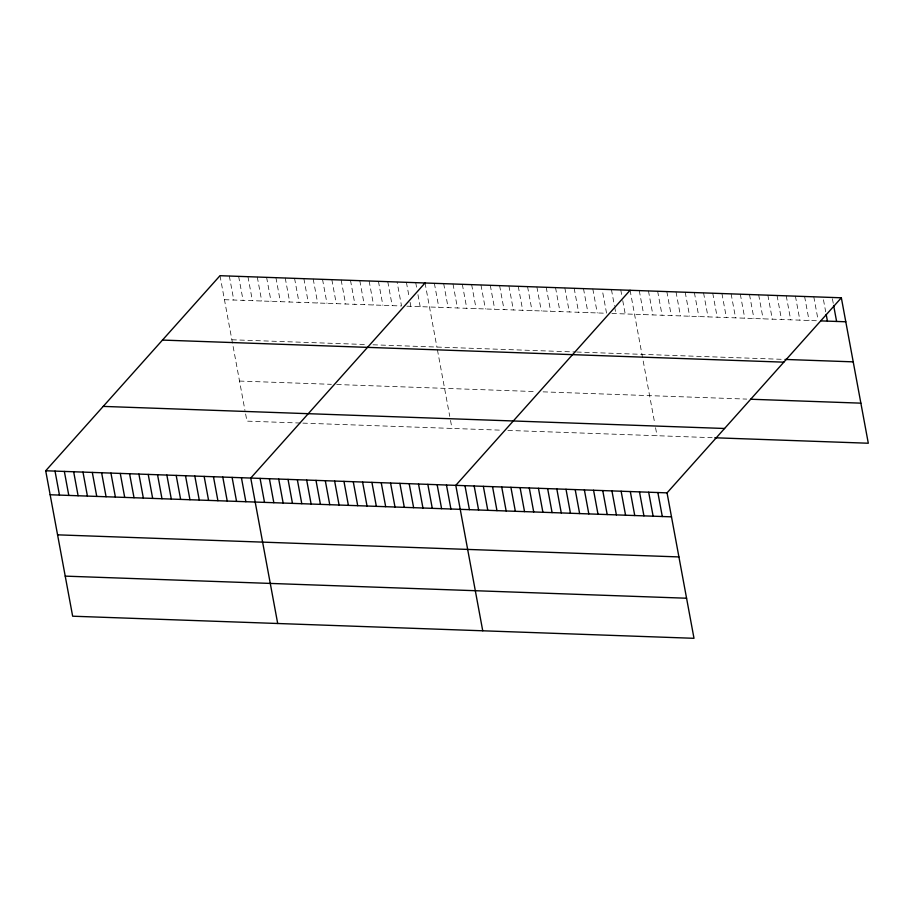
<?xml version="1.0" encoding="UTF-8"?>
<svg xmlns="http://www.w3.org/2000/svg" width="914" height="914" viewBox="0 0 914 914"><rect width="100%" height="100%" fill="white"/><g stroke="black" fill="none" stroke-linecap="round" stroke-linejoin="round"><path stroke-width="0.69" stroke-dasharray="4.57 3.43" d="M224.444 299.689L401.532 305.984L397.087 281.992M406.856 306.179L606.576 313.274L602.132 289.281M611.9 313.468L818.236 320.803M231.87 339.768L366.354 344.544M373.003 344.784L575.386 351.981M576.723 352.027L783.675 359.385M239.525 381.058L331.394 384.326M336.718 384.52L536.438 391.615M543.099 391.855L746.715 399.098M300.215 423.033L246.951 421.137L245.466 413.128M302.877 423.125L502.597 430.231M507.921 430.414L712.155 437.68M832.403 298.798L833.397 304.122M823.468 299.803L825.696 311.8M813.791 296.81L817.984 319.466M804.606 296.49L809.05 320.471M795.42 296.159L799.864 320.14M786.234 295.828L790.679 319.82M777.049 295.508L781.493 319.489M767.863 295.176L772.307 319.169M758.677 294.856L763.121 318.837M749.491 294.525L753.936 318.518M740.306 294.194L744.75 318.186M731.12 293.874L735.564 317.855M721.934 293.543L726.379 317.535M712.749 293.223L717.193 317.204M703.563 292.891L708.019 316.884M694.377 292.571L698.833 316.552M685.203 292.24L689.647 316.221M676.017 291.909L680.462 315.901M666.832 291.589L671.276 315.57M657.646 291.258L662.09 315.25M648.46 290.938L652.904 314.919M639.274 290.606L643.719 314.599M630.089 290.275L654.812 423.696M655.555 427.706L657.04 435.715M620.766 289.944L621.76 295.279M622.742 300.615L625.21 313.936M611.443 289.612L614.414 305.607M614.654 306.944L615.887 313.605M592.809 288.95L597.253 312.942M583.486 288.618L587.931 312.611M574.163 288.287L578.608 312.28M564.841 287.956L569.296 311.948M555.529 287.624L559.974 311.617M546.206 287.293L550.651 311.286M536.884 286.962L541.328 310.954M527.561 286.63L532.005 310.623M518.249 286.299L522.694 310.292M508.927 285.968L513.371 309.96M499.604 285.636L504.048 309.629M490.281 285.305L494.725 309.298M480.958 284.974L485.414 308.966M471.647 284.642L476.091 308.635M462.324 284.311L466.768 308.304M453.001 283.98L457.446 307.972M443.678 283.648L448.134 307.641M434.367 283.317L438.811 307.31M425.044 282.986L436.915 347.057M437.429 349.811L449.768 416.407M450.511 420.417L451.996 428.426M415.721 282.655L416.955 289.327M417.949 294.651L420.166 306.647M406.399 282.323L409.118 296.981M410.112 302.317L410.843 306.316M387.764 281.661L392.209 305.653M378.442 281.329L382.886 305.322M369.119 280.998L373.563 304.99M359.796 280.667L364.252 304.659M350.485 280.335L354.929 304.328M341.162 280.004L345.606 303.996M331.839 279.673L336.283 303.665M322.516 279.341L326.972 303.334M313.205 279.01L317.649 303.002M303.882 278.679L308.326 302.671M294.559 278.347L299.004 302.34M285.237 278.016L289.681 302.008M275.925 277.685L280.37 301.677M266.602 277.353L271.047 301.346M257.28 277.022L261.724 301.014M247.957 276.691L252.401 300.683M238.634 276.359L243.09 300.352M229.323 276.028L233.767 300.021M220 275.697L244.975 410.455"/><path stroke-width="1.37" d="M841.348 297.793L667.049 492.863L694 638.303L72.652 616.207L45.7 470.767L220 275.697L841.348 297.793L868.3 443.233L714.782 437.772M425.044 282.986L250.744 478.056L277.696 623.497M630.089 290.275L455.789 485.345L482.741 630.786M820.863 320.894L845.793 321.774M784.989 359.431L853.219 361.853M162.475 340.077L783.824 362.161M750.645 399.235L860.874 403.154M103.213 406.399L724.562 428.483M45.7 470.767L667.049 492.863M50.144 494.76L671.493 516.844M57.571 534.839L678.919 556.923M65.225 576.128L686.574 598.224M833.637 305.459L836.607 321.454M826.187 314.462L827.421 321.122M657.863 492.532L662.307 516.524M648.677 492.212L653.122 516.193M639.492 491.881L643.936 515.862M630.306 491.549L634.75 515.542M621.12 491.229L625.564 515.21M611.934 490.898L616.379 514.89M602.749 490.578L607.193 514.559M593.563 490.247L598.007 514.239M584.377 489.915L588.822 513.908M575.192 489.596L579.636 513.577M566.006 489.264L570.45 513.257M556.82 488.944L561.265 512.925M547.635 488.613L552.09 512.605M538.449 488.293L542.905 512.274M529.275 487.962L533.719 511.943M520.089 487.63L524.533 511.623M510.903 487.311L515.347 511.292M501.717 486.979L506.162 510.972M492.532 486.659L496.976 510.64M483.346 486.328L487.79 510.32M474.16 485.997L478.605 509.989M464.975 485.677L469.419 509.658M446.466 485.014L450.91 509.007M437.143 484.683L441.599 508.675M427.832 484.351L432.276 508.344M418.509 484.02L422.954 508.013M409.186 483.689L413.631 507.681M399.864 483.357L404.308 507.35M390.552 483.026L394.997 507.019M381.229 482.695L385.674 506.687M371.907 482.364L376.351 506.356M362.584 482.032L367.028 506.025M353.261 481.701L357.717 505.693M343.95 481.37L348.394 505.362M334.627 481.038L339.071 505.031M325.304 480.707L329.748 504.699M315.981 480.376L320.426 504.368M306.67 480.044L311.114 504.037M297.347 479.713L301.791 503.705M288.024 479.382L292.469 503.374M278.701 479.05L283.146 503.043M269.39 478.719L273.834 502.711M260.067 478.388L264.512 502.38M241.422 477.725L245.866 501.717M232.099 477.394L236.555 501.386M222.788 477.062L227.232 501.055M213.465 476.731L217.909 500.723M204.142 476.4L208.586 500.392M194.819 476.068L199.263 500.061M185.508 475.737L189.952 499.73M176.185 475.406L180.629 499.398M166.862 475.074L171.306 499.067M157.539 474.743L161.984 498.736M148.217 474.412L152.672 498.404M138.905 474.08L143.349 498.073M129.582 473.749L134.027 497.742M120.26 473.418L124.704 497.41M110.937 473.086L115.393 497.079M101.625 472.755L106.07 496.748M92.303 472.424L96.747 496.416M82.98 472.092L87.424 496.085M73.657 471.761L78.101 495.754M64.346 471.43L68.79 495.422M55.023 471.098L59.467 495.091"/></g></svg>
